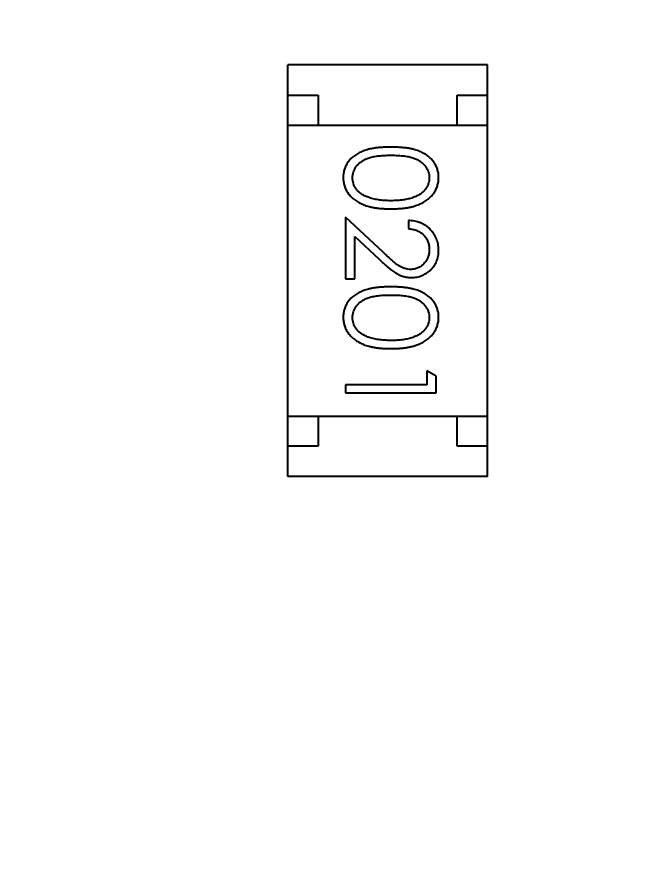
# Model space of a CAD drawing. Header units: millimetres. Extents: x 563 to 681, y 173 to 284.
# Drawn here: x 669.843 to 670.887, y 245.251 to 246.668 of the extents above; entities that cross this region are included whole.
import ezdxf

# ---------------------------------------------------------------- set-up
doc = ezdxf.new("R2010")
doc.units = ezdxf.units.MM
doc.header["$LTSCALE"] = 30.734
doc.header["$PDMODE"] = 3
doc.header["$PDSIZE"] = 0.3125
doc.layers.get('0').update_dxf_attribs({"linetype": 'CONTINUOUS'})
doc.layers.get('Defpoints').update_dxf_attribs({"linetype": 'CONTINUOUS'})
doc.layers.add('dim', color=6, linetype='CONTINUOUS', lineweight=9)
doc.styles.add('Verdana', font='verdana.ttf', dxfattribs={"height": 2.5})
doc.dimstyles.new('aaaaaaaa 3.0', dxfattribs={"dimtxt": 2.5, "dimasz": 1.5, "dimexe": 1.25, "dimexo": 0.625, "dimtad": 1, "dimdec": 1, "dimzin": 9, "dimdsep": 46, "dimtxsty": 'Verdana', "dimcen": 0, "dimazin": 0, "dimtfac": 1, "dimtofl": 0, "dimtmove": 0, "dimatfit": 3, "dimfxl": 1, "dimlwd": 25, "dimlwe": 25, "dimarcsym": 0})

# ---------------------------------------------------------------- blocks, each defined once
blk = doc.blocks.new('*D27')
at = {"layer": 'Defpoints', "color": 0}
for p in [(660.2556, 251.4725), (681.4555, 245.3339), (681.4555, 238.0033)]:
    blk.add_point(p, dxfattribs=at)
at = {"layer": 'dim', "color": 0, "lineweight": 25}
for p, q in [((660.2556, 250.8475), (660.2556, 236.7533)), ((681.4555, 244.7089), (681.4555, 236.7533)), ((661.7556, 238.0033), (679.9555, 238.0033))]:
    blk.add_line(p, q, dxfattribs=at)
at = {"layer": 'dim', "color": 0}
for points in [[(661.7556, 238.2533), (661.7556, 237.7533), (660.2556, 238.0033)], [(679.9555, 237.7533), (679.9555, 238.2533), (681.4555, 238.0033)]]:
    blk.add_solid(points, dxfattribs=at)
at = {"layer": 'dim', "color": 0, "insert": (670.8555, 239.9043), "char_height": 2.5, "attachment_point": 5, "style": 'Verdana'}
blk.add_mtext('21.2', dxfattribs=at)

msp = doc.modelspace()

# ---------------------------------------------------------------- linework, layer by layer
at = {"linetype": 'Continuous'}
for p, q in [((670.6204, 246.5889), (670.2904, 246.5889)), ((670.2904, 245.9089), (670.2904, 246.5889)), ((670.6204, 245.9089), (670.6204, 246.5889)), ((670.2904, 246.5389), (670.3404, 246.5389)), ((670.3404, 246.5389), (670.3404, 246.4889)), ((670.5704, 246.5389), (670.6204, 246.5389)), ((670.5704, 246.4889), (670.5704, 246.5389)), ((670.2904, 246.4889), (670.6204, 246.4889)), ((670.4478, 246.2793), (670.3857, 246.3375)), ((670.3857, 246.3375), (670.3857, 246.2356)), ((670.4895, 246.3317), (670.4895, 246.3183)), ((670.4011, 246.3054), (670.4411, 246.2679)), ((670.4011, 246.2356), (670.4011, 246.3054)), ((670.3857, 246.2356), (670.4011, 246.2356)), ((670.5357, 246.0749), (670.5203, 246.0837)), ((670.5203, 246.0837), (670.5203, 246.0606)), ((670.5357, 246.0471), (670.5357, 246.0749)), ((670.5203, 246.0606), (670.3857, 246.0606)), ((670.3857, 246.0606), (670.3857, 246.0471)), ((670.3857, 246.0471), (670.5357, 246.0471)), ((670.2904, 246.0089), (670.6204, 246.0089)), ((670.3404, 246.0089), (670.3404, 245.9589)), ((670.5704, 245.9589), (670.5704, 246.0089)), ((670.3404, 245.9589), (670.2904, 245.9589)), ((670.6204, 245.9589), (670.5704, 245.9589)), ((670.6204, 245.9089), (670.2904, 245.9089))]:
    msp.add_line(p, q, dxfattribs=at)
for points, knots in [([(670.4606, 246.4529), (670.4582, 246.4529), (670.4536, 246.4529), (670.4468, 246.4526), (670.4405, 246.4521), (670.4345, 246.4513), (670.429, 246.4504), (670.4238, 246.4494), (670.4191, 246.4481), (670.4148, 246.4465), (670.4108, 246.4448), (670.4071, 246.443), (670.4036, 246.441), (670.4004, 246.4388), (670.3974, 246.4365), (670.3947, 246.434), (670.3923, 246.4314), (670.3901, 246.4286), (670.3881, 246.4257), (670.3865, 246.4226), (670.385, 246.4195), (670.3839, 246.4163), (670.383, 246.4131), (670.3823, 246.4097), (670.3819, 246.4063), (670.3819, 246.4039), (670.3818, 246.4027)], [0, 0, 0, 0, 0.068113, 0.132564, 0.193427, 0.250218, 0.303569, 0.353576, 0.400235, 0.443586, 0.484619, 0.524292, 0.56238, 0.599049, 0.63494, 0.669782, 0.704009, 0.737842, 0.771098, 0.803896, 0.836415, 0.868639, 0.900715, 0.933378, 0.966213, 1, 1, 1, 1]), ([(670.3972, 246.4023), (670.3973, 246.4039), (670.3975, 246.4073), (670.3988, 246.4121), (670.4008, 246.4169), (670.4032, 246.4206), (670.4055, 246.4235), (670.4074, 246.4255), (670.4096, 246.4274), (670.4119, 246.4292), (670.4144, 246.4308), (670.4171, 246.4323), (670.42, 246.4337), (670.4231, 246.4349), (670.4265, 246.436), (670.4303, 246.4369), (670.4345, 246.4377), (670.439, 246.4384), (670.4439, 246.4388), (670.4491, 246.4392), (670.4548, 246.4394), (670.4587, 246.4394), (670.4607, 246.4394)], [0, 0, 0, 0, 0.060034, 0.120278, 0.182348, 0.247919, 0.281641, 0.315701, 0.350322, 0.385703, 0.421819, 0.459196, 0.497866, 0.538301, 0.58121, 0.628183, 0.679403, 0.734699, 0.794074, 0.858416, 0.927049, 1, 1, 1, 1]), ([(670.5395, 246.4027), (670.5395, 246.4039), (670.5395, 246.4063), (670.5391, 246.4097), (670.5384, 246.4131), (670.5375, 246.4164), (670.5363, 246.4196), (670.5348, 246.4227), (670.5331, 246.4257), (670.5312, 246.4287), (670.5289, 246.4315), (670.5265, 246.4342), (670.5238, 246.4366), (670.5208, 246.439), (670.5176, 246.4411), (670.5142, 246.4431), (670.5105, 246.445), (670.5065, 246.4466), (670.5022, 246.4481), (670.4975, 246.4494), (670.4924, 246.4505), (670.4868, 246.4514), (670.4809, 246.452), (670.4745, 246.4526), (670.4677, 246.4529), (670.463, 246.4529), (670.4606, 246.4529)], [0, 0, 0, 0, 0.033742, 0.066533, 0.099153, 0.13154, 0.164087, 0.196563, 0.229707, 0.263315, 0.297504, 0.331686, 0.366482, 0.4021, 0.438958, 0.476748, 0.515985, 0.556589, 0.599519, 0.645765, 0.695487, 0.748721, 0.805687, 0.866754, 0.931405, 1, 1, 1, 1]), ([(670.4607, 246.4394), (670.4627, 246.4394), (670.4666, 246.4394), (670.4723, 246.4392), (670.4775, 246.4388), (670.4824, 246.4383), (670.487, 246.4377), (670.4911, 246.4369), (670.4949, 246.436), (670.4983, 246.4349), (670.5014, 246.4336), (670.5043, 246.4323), (670.507, 246.4308), (670.5095, 246.4291), (670.5118, 246.4274), (670.514, 246.4255), (670.5159, 246.4235), (670.5181, 246.4206), (670.5205, 246.4169), (670.5226, 246.4122), (670.5239, 246.4073), (670.5241, 246.404), (670.5241, 246.4023)], [0, 0, 0, 0, 0.073302, 0.142286, 0.206253, 0.266017, 0.321612, 0.372532, 0.419497, 0.462398, 0.502825, 0.541489, 0.579034, 0.615143, 0.650298, 0.684912, 0.718701, 0.752189, 0.817245, 0.879117, 0.939613, 1, 1, 1, 1]), ([(670.3818, 246.4027), (670.3818, 246.4016), (670.3819, 246.3992), (670.3823, 246.3957), (670.383, 246.3922), (670.3839, 246.3889), (670.3851, 246.3856), (670.3866, 246.3824), (670.3883, 246.3793), (670.3903, 246.3763), (670.3926, 246.3734), (670.3951, 246.3707), (670.3979, 246.3681), (670.4009, 246.3657), (670.4042, 246.3634), (670.4078, 246.3614), (670.4116, 246.3594), (670.4157, 246.3577), (670.42, 246.356), (670.4248, 246.3547), (670.4299, 246.3536), (670.4353, 246.3526), (670.4411, 246.3519), (670.4473, 246.3513), (670.4539, 246.3511), (670.4583, 246.351), (670.4606, 246.351)], [0, 0, 0, 0, 0.033824, 0.067298, 0.10028, 0.133019, 0.165736, 0.198792, 0.232372, 0.266409, 0.301016, 0.336196, 0.371972, 0.408574, 0.446394, 0.485225, 0.525372, 0.567224, 0.611081, 0.65775, 0.70702, 0.759235, 0.814484, 0.873227, 0.934937, 1, 1, 1, 1]), ([(670.423, 246.3701), (670.4219, 246.3705), (670.4199, 246.3713), (670.4169, 246.3726), (670.4142, 246.3741), (670.4117, 246.3757), (670.4094, 246.3774), (670.4072, 246.3793), (670.4053, 246.3813), (670.4031, 246.3841), (670.4007, 246.3878), (670.3987, 246.3925), (670.3974, 246.3973), (670.3973, 246.4006), (670.3972, 246.4023)], [0, 0, 0, 0, 0.075949, 0.148549, 0.218996, 0.286119, 0.351826, 0.416074, 0.478265, 0.540325, 0.660405, 0.774606, 0.887187, 1, 1, 1, 1]), ([(670.4606, 246.351), (670.4629, 246.351), (670.4674, 246.3511), (670.474, 246.3513), (670.4802, 246.3519), (670.486, 246.3526), (670.4915, 246.3536), (670.4966, 246.3547), (670.5014, 246.3562), (670.5058, 246.3577), (670.5099, 246.3596), (670.5137, 246.3615), (670.5173, 246.3636), (670.5206, 246.3658), (670.5236, 246.3683), (670.5264, 246.3708), (670.5289, 246.3735), (670.5311, 246.3764), (670.5331, 246.3794), (670.5348, 246.3825), (670.5363, 246.3857), (670.5375, 246.3889), (670.5384, 246.3923), (670.5391, 246.3957), (670.5395, 246.3992), (670.5395, 246.4016), (670.5395, 246.4027)], [0, 0, 0, 0, 0.065278, 0.127205, 0.186168, 0.241675, 0.294115, 0.343609, 0.390387, 0.434463, 0.476646, 0.517002, 0.555936, 0.593716, 0.630057, 0.665601, 0.700745, 0.734917, 0.768681, 0.802087, 0.834849, 0.867433, 0.900138, 0.932806, 0.966212, 1, 1, 1, 1]), ([(670.5241, 246.4023), (670.5241, 246.4007), (670.5239, 246.3974), (670.5226, 246.3925), (670.5205, 246.3879), (670.5182, 246.3841), (670.5159, 246.3812), (670.5139, 246.3792), (670.5116, 246.3772), (670.5092, 246.3754), (670.5064, 246.3738), (670.5035, 246.3722), (670.5003, 246.3707), (670.4969, 246.3694), (670.4932, 246.3683), (670.4893, 246.3672), (670.4851, 246.3664), (670.4807, 246.3656), (670.4761, 246.3651), (670.4712, 246.3647), (670.466, 246.3645), (670.4625, 246.3645), (670.4607, 246.3644)], [0, 0, 0, 0, 0.059689, 0.119507, 0.181075, 0.246162, 0.279894, 0.314468, 0.350403, 0.387474, 0.426147, 0.466624, 0.508745, 0.553328, 0.600058, 0.649177, 0.700552, 0.754894, 0.811825, 0.871514, 0.934319, 1, 1, 1, 1]), ([(670.4607, 246.3644), (670.4589, 246.3645), (670.4553, 246.3645), (670.4501, 246.3648), (670.4451, 246.3652), (670.4403, 246.3658), (670.4357, 246.3666), (670.4312, 246.3676), (670.427, 246.3687), (670.4243, 246.3697), (670.423, 246.3701)], [0, 0, 0, 0, 0.141157, 0.277773, 0.409244, 0.535676, 0.657497, 0.775458, 0.889412, 1, 1, 1, 1]), ([(670.5395, 246.2828), (670.5395, 246.2845), (670.5394, 246.2878), (670.5387, 246.2926), (670.5376, 246.2973), (670.5361, 246.3017), (670.5341, 246.3059), (670.5317, 246.3099), (670.5288, 246.3137), (670.5255, 246.3173), (670.5219, 246.3206), (670.518, 246.3234), (670.5138, 246.3259), (670.5094, 246.3279), (670.5048, 246.3295), (670.4999, 246.3307), (670.4948, 246.3315), (670.4913, 246.3317), (670.4895, 246.3317)], [0, 0, 0, 0, 0.06445, 0.126725, 0.187421, 0.247417, 0.306749, 0.366595, 0.427749, 0.490235, 0.553031, 0.614805, 0.676505, 0.738096, 0.801021, 0.864897, 0.931209, 1, 1, 1, 1]), ([(670.4895, 246.3183), (670.4909, 246.3182), (670.4935, 246.3179), (670.4972, 246.3172), (670.5008, 246.3162), (670.5041, 246.315), (670.5072, 246.3135), (670.5101, 246.3117), (670.5127, 246.3097), (670.5151, 246.3075), (670.5172, 246.305), (670.5191, 246.3024), (670.5206, 246.2996), (670.5219, 246.2967), (670.5229, 246.2936), (670.5236, 246.2904), (670.524, 246.287), (670.5241, 246.2847), (670.5241, 246.2835)], [0, 0, 0, 0, 0.073648, 0.143686, 0.210962, 0.275557, 0.338064, 0.399311, 0.4594, 0.51934, 0.579024, 0.637809, 0.695959, 0.754122, 0.813113, 0.873453, 0.935561, 1, 1, 1, 1]), ([(670.5241, 246.2835), (670.5241, 246.2824), (670.524, 246.2802), (670.5236, 246.277), (670.5229, 246.2739), (670.5219, 246.2709), (670.5207, 246.2681), (670.5191, 246.2654), (670.5173, 246.2628), (670.5152, 246.2604), (670.5129, 246.2582), (670.5105, 246.2563), (670.508, 246.2546), (670.5053, 246.2533), (670.5026, 246.2522), (670.4997, 246.2515), (670.4968, 246.2511), (670.4948, 246.251), (670.4937, 246.251)], [0, 0, 0, 0, 0.068027, 0.133505, 0.19695, 0.26027, 0.322741, 0.384982, 0.448465, 0.513424, 0.578224, 0.640011, 0.700094, 0.760067, 0.819012, 0.877878, 0.938035, 1, 1, 1, 1]), ([(670.4937, 246.251), (670.4921, 246.251), (670.4889, 246.2512), (670.4841, 246.2522), (670.4794, 246.2539), (670.4756, 246.2559), (670.4725, 246.2579), (670.4698, 246.2598), (670.4669, 246.2622), (670.4636, 246.2648), (670.4601, 246.2679), (670.4562, 246.2714), (670.4521, 246.2752), (670.4492, 246.2779), (670.4478, 246.2793)], [0, 0, 0, 0, 0.088014, 0.174976, 0.2638, 0.355443, 0.406413, 0.465519, 0.533076, 0.609353, 0.693899, 0.787171, 0.889197, 1, 1, 1, 1]), ([(670.4949, 246.2375), (670.4964, 246.2376), (670.4993, 246.2376), (670.5036, 246.2382), (670.5078, 246.2392), (670.5118, 246.2406), (670.5157, 246.2424), (670.5194, 246.2445), (670.5229, 246.2471), (670.5263, 246.25), (670.5294, 246.2532), (670.5321, 246.2568), (670.5344, 246.2605), (670.5363, 246.2645), (670.5377, 246.2687), (670.5388, 246.2732), (670.5394, 246.278), (670.5395, 246.2812), (670.5395, 246.2828)], [0, 0, 0, 0, 0.06271, 0.123347, 0.183401, 0.242828, 0.302097, 0.36242, 0.423725, 0.487032, 0.550491, 0.612709, 0.674265, 0.73617, 0.799211, 0.863483, 0.930525, 1, 1, 1, 1]), ([(670.4411, 246.2679), (670.4427, 246.2664), (670.4456, 246.2637), (670.45, 246.2597), (670.4541, 246.2562), (670.458, 246.253), (670.4616, 246.2501), (670.465, 246.2476), (670.4681, 246.2455), (670.472, 246.2432), (670.4767, 246.2409), (670.4826, 246.239), (670.4887, 246.2377), (670.4928, 246.2376), (670.4949, 246.2375)], [0, 0, 0, 0, 0.09953, 0.192079, 0.277712, 0.357454, 0.429648, 0.495771, 0.555538, 0.608657, 0.707578, 0.804328, 0.901298, 1, 1, 1, 1]), ([(670.4606, 246.2221), (670.4582, 246.2221), (670.4536, 246.2221), (670.4468, 246.2218), (670.4405, 246.2213), (670.4345, 246.2206), (670.429, 246.2197), (670.4238, 246.2186), (670.4191, 246.2173), (670.4148, 246.2158), (670.4108, 246.2141), (670.4071, 246.2122), (670.4036, 246.2102), (670.4004, 246.208), (670.3974, 246.2057), (670.3947, 246.2033), (670.3923, 246.2006), (670.3901, 246.1978), (670.3881, 246.1949), (670.3865, 246.1919), (670.385, 246.1888), (670.3839, 246.1856), (670.383, 246.1823), (670.3823, 246.179), (670.3819, 246.1755), (670.3819, 246.1732), (670.3818, 246.172)], [0, 0, 0, 0, 0.068113, 0.132564, 0.193427, 0.250218, 0.303569, 0.353576, 0.400235, 0.443586, 0.484619, 0.524292, 0.56238, 0.599049, 0.63494, 0.669782, 0.704009, 0.737842, 0.771098, 0.803896, 0.836415, 0.868639, 0.900715, 0.933378, 0.966213, 1, 1, 1, 1]), ([(670.5395, 246.172), (670.5395, 246.1732), (670.5395, 246.1755), (670.5391, 246.179), (670.5384, 246.1823), (670.5375, 246.1856), (670.5363, 246.1888), (670.5348, 246.1919), (670.5331, 246.195), (670.5312, 246.1979), (670.5289, 246.2007), (670.5265, 246.2034), (670.5238, 246.2059), (670.5208, 246.2082), (670.5176, 246.2103), (670.5142, 246.2124), (670.5105, 246.2142), (670.5065, 246.2159), (670.5022, 246.2173), (670.4975, 246.2186), (670.4924, 246.2197), (670.4868, 246.2206), (670.4809, 246.2213), (670.4745, 246.2218), (670.4677, 246.2221), (670.463, 246.2221), (670.4606, 246.2221)], [0, 0, 0, 0, 0.033742, 0.066533, 0.099153, 0.13154, 0.164087, 0.196563, 0.229707, 0.263315, 0.297504, 0.331686, 0.366482, 0.4021, 0.438958, 0.476748, 0.515985, 0.556589, 0.599519, 0.645765, 0.695487, 0.748721, 0.805687, 0.866754, 0.931405, 1, 1, 1, 1]), ([(670.3972, 246.1715), (670.3973, 246.1732), (670.3975, 246.1765), (670.3988, 246.1814), (670.4008, 246.1861), (670.4032, 246.1899), (670.4055, 246.1927), (670.4074, 246.1948), (670.4096, 246.1967), (670.4119, 246.1984), (670.4144, 246.2001), (670.4171, 246.2015), (670.42, 246.2029), (670.4231, 246.2041), (670.4265, 246.2052), (670.4303, 246.2061), (670.4345, 246.2069), (670.439, 246.2076), (670.4439, 246.208), (670.4491, 246.2084), (670.4548, 246.2087), (670.4587, 246.2087), (670.4607, 246.2087)], [0, 0, 0, 0, 0.060034, 0.120278, 0.182348, 0.247919, 0.281641, 0.315701, 0.350322, 0.385703, 0.421819, 0.459196, 0.497866, 0.538301, 0.58121, 0.628183, 0.679403, 0.734699, 0.794074, 0.858416, 0.927049, 1, 1, 1, 1]), ([(670.4607, 246.2087), (670.4627, 246.2087), (670.4666, 246.2087), (670.4723, 246.2084), (670.4775, 246.2081), (670.4824, 246.2075), (670.487, 246.2069), (670.4911, 246.2061), (670.4949, 246.2052), (670.4983, 246.2041), (670.5014, 246.2029), (670.5043, 246.2015), (670.507, 246.2), (670.5095, 246.1984), (670.5118, 246.1966), (670.514, 246.1947), (670.5159, 246.1927), (670.5181, 246.1899), (670.5205, 246.1861), (670.5226, 246.1814), (670.5239, 246.1765), (670.5241, 246.1732), (670.5241, 246.1715)], [0, 0, 0, 0, 0.073302, 0.142286, 0.206253, 0.266017, 0.321612, 0.372532, 0.419497, 0.462398, 0.502825, 0.541489, 0.579034, 0.615143, 0.650298, 0.684912, 0.718701, 0.752189, 0.817245, 0.879117, 0.939613, 1, 1, 1, 1]), ([(670.3818, 246.172), (670.3818, 246.1708), (670.3819, 246.1684), (670.3823, 246.1649), (670.383, 246.1615), (670.3839, 246.1581), (670.3851, 246.1549), (670.3866, 246.1517), (670.3883, 246.1486), (670.3903, 246.1456), (670.3926, 246.1427), (670.3951, 246.1399), (670.3979, 246.1373), (670.4009, 246.1349), (670.4042, 246.1327), (670.4078, 246.1306), (670.4116, 246.1287), (670.4157, 246.1269), (670.42, 246.1253), (670.4248, 246.124), (670.4299, 246.1228), (670.4353, 246.1218), (670.4411, 246.1211), (670.4473, 246.1206), (670.4539, 246.1203), (670.4583, 246.1202), (670.4606, 246.1202)], [0, 0, 0, 0, 0.033824, 0.067298, 0.10028, 0.133019, 0.165736, 0.198792, 0.232372, 0.266409, 0.301016, 0.336196, 0.371972, 0.408574, 0.446394, 0.485225, 0.525372, 0.567224, 0.611081, 0.65775, 0.70702, 0.759235, 0.814484, 0.873227, 0.934937, 1, 1, 1, 1]), ([(670.423, 246.1393), (670.4219, 246.1397), (670.4199, 246.1405), (670.4169, 246.1418), (670.4142, 246.1433), (670.4117, 246.1449), (670.4094, 246.1466), (670.4072, 246.1485), (670.4053, 246.1505), (670.4031, 246.1533), (670.4007, 246.157), (670.3987, 246.1617), (670.3974, 246.1665), (670.3973, 246.1699), (670.3972, 246.1715)], [0, 0, 0, 0, 0.075949, 0.148549, 0.218996, 0.286119, 0.351826, 0.416074, 0.478265, 0.540325, 0.660405, 0.774606, 0.887187, 1, 1, 1, 1]), ([(670.4606, 246.1202), (670.4629, 246.1202), (670.4674, 246.1203), (670.474, 246.1206), (670.4802, 246.1211), (670.486, 246.1219), (670.4915, 246.1228), (670.4966, 246.124), (670.5014, 246.1254), (670.5058, 246.127), (670.5099, 246.1288), (670.5137, 246.1307), (670.5173, 246.1328), (670.5206, 246.1351), (670.5236, 246.1375), (670.5264, 246.1401), (670.5289, 246.1428), (670.5311, 246.1457), (670.5331, 246.1486), (670.5348, 246.1517), (670.5363, 246.1549), (670.5375, 246.1582), (670.5384, 246.1615), (670.5391, 246.1649), (670.5395, 246.1684), (670.5395, 246.1708), (670.5395, 246.172)], [0, 0, 0, 0, 0.065278, 0.127205, 0.186168, 0.241675, 0.294115, 0.343609, 0.390387, 0.434463, 0.476646, 0.517002, 0.555936, 0.593716, 0.630057, 0.665601, 0.700745, 0.734917, 0.768681, 0.802087, 0.834849, 0.867433, 0.900138, 0.932806, 0.966212, 1, 1, 1, 1]), ([(670.5241, 246.1715), (670.5241, 246.1699), (670.5239, 246.1666), (670.5226, 246.1618), (670.5205, 246.1571), (670.5182, 246.1533), (670.5159, 246.1505), (670.5139, 246.1484), (670.5116, 246.1465), (670.5092, 246.1447), (670.5064, 246.143), (670.5035, 246.1414), (670.5003, 246.14), (670.4969, 246.1387), (670.4932, 246.1375), (670.4893, 246.1364), (670.4851, 246.1356), (670.4807, 246.1349), (670.4761, 246.1344), (670.4712, 246.1339), (670.466, 246.1337), (670.4625, 246.1337), (670.4607, 246.1337)], [0, 0, 0, 0, 0.059689, 0.119507, 0.181075, 0.246162, 0.279894, 0.314468, 0.350403, 0.387474, 0.426147, 0.466624, 0.508745, 0.553328, 0.600058, 0.649177, 0.700552, 0.754894, 0.811825, 0.871514, 0.934319, 1, 1, 1, 1]), ([(670.4607, 246.1337), (670.4589, 246.1337), (670.4553, 246.1337), (670.4501, 246.134), (670.4451, 246.1345), (670.4403, 246.135), (670.4357, 246.1359), (670.4312, 246.1368), (670.427, 246.138), (670.4243, 246.1389), (670.423, 246.1393)], [0, 0, 0, 0, 0.141157, 0.277773, 0.409244, 0.535676, 0.657497, 0.775458, 0.889412, 1, 1, 1, 1])]:
    msp.add_open_spline(points, degree=3, knots=knots, dxfattribs=at)

# ---------------------------------------------------------------- dimensions: what is measured, and where the dimension line sits
at = {"layer": 'dim'}
dim = msp.add_linear_dim(base=(681.4555, 238.0033), p1=(660.2556, 251.4725), p2=(681.4555, 245.3339), dimstyle='aaaaaaaa 3.0', dxfattribs=at)
dim.commit()
dim.dimension.update_dxf_attribs({"geometry": '*D27', "text_midpoint": (670.8555, 238.0033), "dimtype": 160})

doc.saveas('drawing.dxf')
